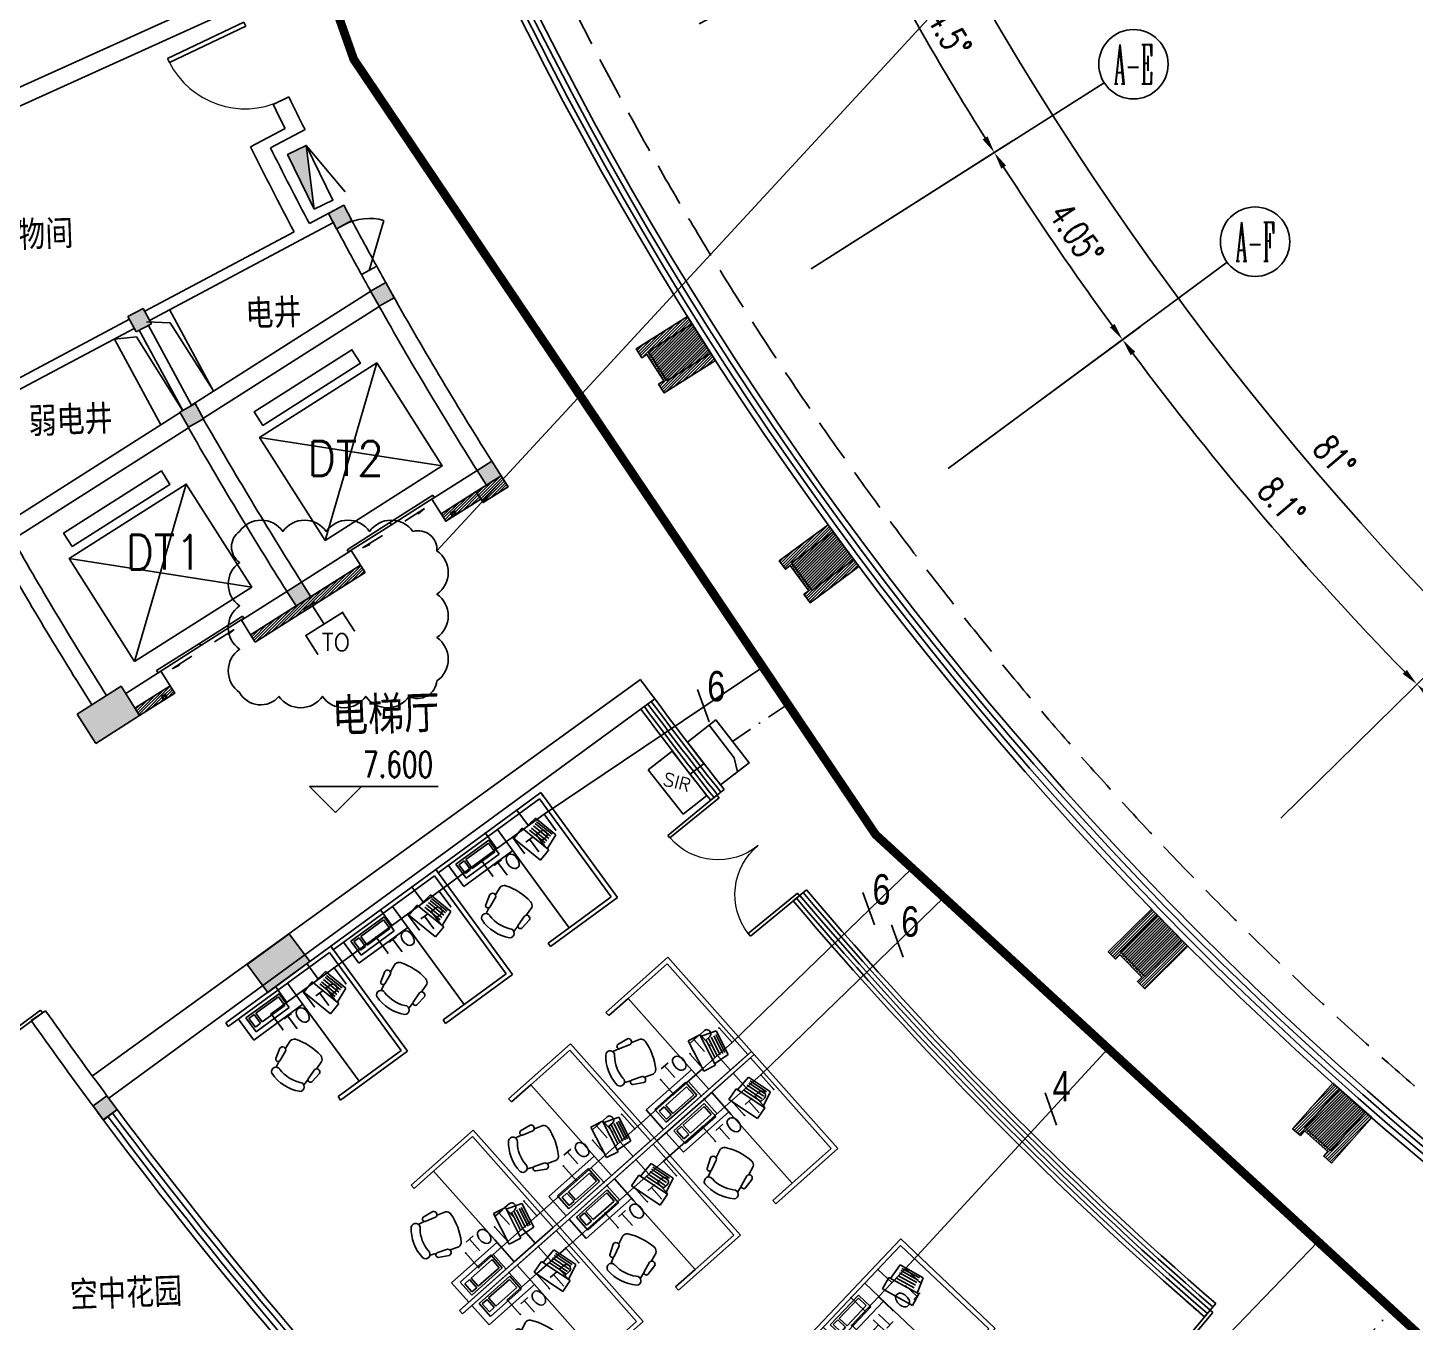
# Model space of a CAD drawing. Extents: x 13680 to 1640314, y -473492 to 65390.
# Drawn here: x 1359123 to 1375122, y -419708 to -404783 of the extents above; entities that cross this region are included whole.
import ezdxf
from ezdxf.enums import TextEntityAlignment as Align

# ---------------------------------------------------------------- set-up
doc = ezdxf.new("R2010")
doc.units = 0
doc.header["$LTSCALE"] = 1000
doc.header["$MEASUREMENT"] = 0
doc.linetypes.add('DASH', pattern=[0.35, 0.25, -0.1])
doc.linetypes.add('DASHDOT', pattern=[1, 0.5, -0.25, 0, -0.25])
for name, color, linetype in [('0-桥架', 120, 'Continuous'), ('AXIS', 1, 'Continuous'), ('AXIS_TEXT', 7, 'Continuous'), ('COLUMN', 255, 'Continuous'), ('DIM-照明', 3, 'Continuous'), ('DIM_ELEV', 3, 'Continuous'), ('EQUIP-通讯', 6, 'Continuous'), ('LINE', 123, 'Continuous'), ('PUB_HATCH', 8, 'Continuous'), ('PUB_TEXT', 7, 'Continuous'), ('S-提资20140812', 6, 'Continuous'), ('S-消防器材提资', 2, 'Continuous'), ('STAIR', 2, 'Continuous'), ('TEL_TEXT', 7, 'Continuous'), ('WALL', 255, 'Continuous'), ('WINDOW', 2, 'Continuous'), ('WIRE-照明', 120, 'Continuous'), ('装修家具', 8, 'Continuous')]:
    doc.layers.add(name, color=color, linetype=linetype)
doc.styles.add('-DXTGEDITXT', font='GEDITXT', dxfattribs={"bigfont": 'DXT'})
doc.styles.add('_HZTXT', font='txt.shx', dxfattribs={"width": 0.8, "bigfont": 'HZTXT.shx'})
doc.styles.add('_TCH_AXIS', font='COMPLEX', dxfattribs={"bigfont": 'GBCBIG'})
doc.styles.add('_TCH_DIM', font='SIMPLEX', dxfattribs={"bigfont": 'GBCBIG'})
doc.styles.add('_TCH_DIM_T3', font='SIMPLEX', dxfattribs={"width": 0.705882, "bigfont": 'GBCBIG'})
doc.styles.add('_TEL_DIM', font='SIMPLEX', dxfattribs={"width": 0.8, "height": 3.5, "bigfont": 'HZTXT'})
doc.styles.get("Standard").update_dxf_attribs({"font": 'haiwenrs.shx', "bigfont": 'hztxt.shx'})
doc.styles.add('宋体', font='', dxfattribs={"width": 0.8})
doc.styles.get('宋体').set_extended_font_data('SimSun')
doc.linetypes.add('FENCELINE1', pattern='A,0.25,-0.1,[133,ltypeshp.shx,S=0.1,R=0,X=-0.1,Y=0],-0.1,1', length=1.45)
doc.dimstyles.new('_TCH_ARROW&&100', dxfattribs={"dimtxt": 297.5, "dimasz": 200, "dimexe": 250, "dimexo": 300, "dimgap": 126.25, "dimtad": 1, "dimdec": 0, "dimzin": 0, "dimdsep": 46, "dimtxsty": '_TCH_DIM_T3', "dimcen": 0.09, "dimclrt": 7, "dimazin": 2, "dimtfac": 1, "dimtdec": 0, "dimtix": 1, "dimtmove": 2, "dimatfit": 3, "dimfxl": 1, "dimtolj": 1, "dimtzin": 0, "dimarcsym": 0})

# ---------------------------------------------------------------- blocks, each defined once
blk = doc.blocks.new('dgfsadf')
at = {"layer": 'STAIR'}
for p, q in [((792700, -191091), (795200, -193291)), ((792700, -193291), (795200, -191091))]:
    blk.add_line(p, q, dxfattribs=at)
for points in [[(792700, -191091), (795200, -191091), (795200, -193291), (792700, -193291)], [(792863, -193444), (794950, -193444), (794950, -193732), (792863, -193732)]]:
    blk.add_lwpolyline(points, close=True, dxfattribs=at)
blk = doc.blocks.new('xfx-gz')
at = {"layer": 'S-消防器材提资'}
blk.add_hatch(color=8, dxfattribs=at).paths.add_polyline_path([(0, 240), (0, 0), (700, 0)])
at = {"layer": 'S-消防器材提资', "color": 8}
for p, q in [((678, 408), (0, 240)), ((0, 240), (700, 0))]:
    blk.add_line(p, q, dxfattribs=at)
blk.add_lwpolyline([(700, 0), (700, 240), (0, 240), (0, 0)], close=True, dxfattribs=at)
blk = doc.blocks.new('$DorLib2D$00000002')
for p, q in [((-0.5, 0), (-0.5, 0.4875)), ((-0.475, 0.4875), (-0.5, 0.4875)), ((-0.475, 0), (-0.475, 0.4875)), ((0.475, 0), (0.475, 0.4875)), ((0.475, 0.4875), (0.5, 0.4875)), ((0.5, 0), (0.5, 0.4875)), ((-0.5, 0), (-0.475, 0)), ((0.5, 0), (0.475, 0))]:
    blk.add_line(p, q)
at = {"lineweight": 13}
for centre, start, end in [((-0.4875, 0), 0, 88.53072), ((0.4875, 0), 91.46928, 180)]:
    blk.add_arc(centre, 0.4875, start, end, dxfattribs=at)
blk = doc.blocks.new('$DorLib2D$00000130')
at = {"color": 0, "linetype": 'Continuous'}
for p, q in [((-0.533, 0.66), (-0.533, 0.513)), ((0, 0.66), (-0.533, 0.66)), ((0, 0.513), (0, 0.66)), ((0.533, 0.66), (0, 0.66)), ((0.533, 0.66), (0.533, 0.513)), ((0, 0.513), (-0.533, 0.513)), ((0.533, 0.513), (0, 0.513)), ((-0.385, 0.269), (-0.14, 0.269)), ((-0.385, 0.269), (-0.3, 0.214)), ((-0.3, 0.214), (-0.3, 0.269)), ((0.385, 0.269), (0.14, 0.269)), ((0.3, 0.214), (0.3, 0.269)), ((0.385, 0.269), (0.3, 0.214))]:
    blk.add_line(p, q, dxfattribs=at)
blk = doc.blocks.new('$DorLib2D$00000001')
for p, q in [((0.45, 0.975), (0.5, 0.975)), ((0.45, 0), (0.45, 0.975)), ((0.5, 0), (0.5, 0.975)), ((0.5, 0), (0.45, 0))]:
    blk.add_line(p, q)
at = {"lineweight": 13}
blk.add_arc((0.475, 0), 0.975, 91.4693, 180, dxfattribs=at)
blk = doc.blocks.new('$DorLib2D$00000114')
at = {"color": 0}
blk.add_line((0.5, 0), (-0.207, 0.707), dxfattribs=at)
blk.add_arc((0.5, 0), 1, 135, 180, dxfattribs=at)
blk = doc.blocks.new('A$C00DD16A7')
at = {"layer": 'WALL'}
h = blk.add_hatch(dxfattribs=at)
h.set_pattern_fill('ANSI31', color=8, scale=15)
h.set_pattern_definition([(45, (-30687.793, -41431.23), (-16.83798, 16.83798), [])])
h.paths.add_polyline_path([(-1654, -1393), (-1680, -1351), (-1638, -1324), (-1611, -1366), (-1527, -1313), (-1581, -1228), (-1986, -1485), (-1932, -1570)])
h.paths.add_polyline_path([(-652, -639), (-598, -723), (-28, -361), (-39, -345), (88, -264), (98, -281), (668, 81), (615, 165)])
h.paths.add_polyline_path([(1597, 670), (1681, 723), (1654, 766), (1697, 792), (1723, 750), (2002, 927), (1949, 1012), (1544, 755)])
at = {"layer": 'WALL', "color": 2}
for points in [[(1544, 755), (1949, 1012), (2002, 927), (1597, 670)], [(-598, -723), (668, 81), (615, 165), (-652, -639)], [(-1932, -1570), (-1527, -1313), (-1581, -1228), (-1986, -1485)]]:
    blk.add_lwpolyline(points, close=True, dxfattribs=at)
for points in [[(1654, 766), (1681, 723), (1723, 750), (1697, 792), (1654, 766)], [(-39, -345), (-28, -361), (98, -281), (88, -264), (-39, -345)], [(-1680, -1351), (-1654, -1393), (-1611, -1366), (-1638, -1324), (-1680, -1351)]]:
    blk.add_lwpolyline(points, dxfattribs=at)
at = {"layer": 'WALL', "color": 1}
for centre in [(1689, 758), (-1646, -1358)]:
    blk.add_circle(centre, 15, dxfattribs=at)
blk = doc.blocks.new('A$C3F8F24B0')
at = {"layer": 'WALL'}
h = blk.add_hatch(dxfattribs=at)
h.set_pattern_fill('ANSI31', color=8, scale=15)
h.set_pattern_definition([(45, (-136182.277, -35183.407), (-16.8379802, 16.8379802), [])])
h.paths.add_polyline_path([(0, 127), (80, 0), (368, 182), (287, 309)])
at = {"layer": 'WALL', "color": 2}
blk.add_lwpolyline([(0, 127), (80, 0), (368, 182), (287, 309), (0, 127)], dxfattribs=at)
blk = doc.blocks.new('*D424')
at = {"layer": 'AXIS', "color": 0, "lineweight": -2, "transparency": 16777216}
for p, q in [((1356877, -403645), (1353627, -403645)), ((1404792, -459746), (1404283, -462956))]:
    blk.add_line(p, q, dxfattribs=at)
blk.add_arc((1413677, -403645), 59800, 180.19165, 260.80826, dxfattribs=at)
at = {"layer": 'AXIS', "color": 0, "transparency": 16777216}
for points in [[(1353844, -403845), (1353911, -403845), (1353877, -403645)], [(1404130, -462645), (1404120, -462710), (1404322, -462709)]]:
    blk.add_solid(points, dxfattribs=at)
at = {"layer": 'Defpoints', "color": 0, "transparency": 16777216}
for p in [(1357177, -403645), (1413677, -403645), (1360395, -430794), (1404839, -459450)]:
    blk.add_point(p, dxfattribs=at)
at = {"layer": 'AXIS', "color": 7, "transparency": 16777216, "insert": (1368414, -442304), "char_height": 297.5, "attachment_point": 5, "rotation": 310.5, "style": '_TCH_DIM_T3'}
blk.add_mtext('\\A1;81°', dxfattribs=at)
blk = doc.blocks.new('*D428')
at = {"layer": 'AXIS', "color": 0, "lineweight": -2, "transparency": 16777216}
for p, q in [((1377950, -419777), (1380183, -418768)), ((1379034, -421988), (1381199, -420842))]:
    blk.add_line(p, q, dxfattribs=at)
blk.add_arc((1413677, -403645), 37000, 204.6097, 207.5906, dxfattribs=at)
at = {"layer": 'AXIS', "color": 0, "transparency": 16777216}
for points in [[(1380008, -419067), (1380069, -419040), (1379955, -418871)], [(1380914, -420766), (1380855, -420797), (1380978, -420959)]]:
    blk.add_solid(points, dxfattribs=at)
at = {"layer": 'Defpoints', "color": 0, "transparency": 16777216}
for p in [(1413677, -403645), (1380282, -419574), (1377677, -419900), (1378769, -422129)]:
    blk.add_point(p, dxfattribs=at)
at = {"layer": 'AXIS', "color": 7, "transparency": 16777216, "insert": (1380697, -419802), "char_height": 297.5, "attachment_point": 5, "rotation": 296.1001, "style": '_TCH_DIM_T3'}
blk.add_mtext('\\A1;3.6°', dxfattribs=at)
blk = doc.blocks.new('*D429')
at = {"layer": 'AXIS', "color": 0, "lineweight": -2, "transparency": 16777216}
for p, q in [((1379034, -421988), (1381199, -420842)), ((1380580, -424650), (1382648, -423337))]:
    blk.add_line(p, q, dxfattribs=at)
blk.add_arc((1413677, -403645), 37000, 208.21, 212.0903, dxfattribs=at)
at = {"layer": 'AXIS', "color": 0, "transparency": 16777216}
for points in [[(1381043, -421151), (1381102, -421120), (1380978, -420959)], [(1382359, -423284), (1382302, -423320), (1382437, -423471)]]:
    blk.add_solid(points, dxfattribs=at)
at = {"layer": 'Defpoints', "color": 0, "transparency": 16777216}
for p in [(1413677, -403645), (1381442, -421809), (1378769, -422129), (1380326, -424810)]:
    blk.add_point(p, dxfattribs=at)
at = {"layer": 'AXIS', "color": 7, "transparency": 16777216, "insert": (1381921, -422091), "char_height": 297.5, "attachment_point": 5, "rotation": 300.1501, "style": '_TCH_DIM_T3'}
blk.add_mtext('\\A1;4.5°', dxfattribs=at)
blk = doc.blocks.new('*D430')
at = {"layer": 'AXIS', "color": 0, "lineweight": -2, "transparency": 16777216}
for p, q in [((1380580, -424650), (1382648, -423337)), ((1382146, -426935), (1384117, -425479))]:
    blk.add_line(p, q, dxfattribs=at)
blk.add_arc((1413677, -403645), 37000, 212.7097, 216.1403, dxfattribs=at)
at = {"layer": 'AXIS', "color": 0, "transparency": 16777216}
for points in [[(1382517, -423657), (1382573, -423622), (1382437, -423471)], [(1383824, -425447), (1383770, -425486), (1383915, -425628)]]:
    blk.add_solid(points, dxfattribs=at)
at = {"layer": 'Defpoints', "color": 0, "transparency": 16777216}
for p in [(1413677, -403645), (1382913, -424201), (1380326, -424810), (1381904, -427113)]:
    blk.add_point(p, dxfattribs=at)
at = {"layer": 'AXIS', "color": 7, "transparency": 16777216, "insert": (1383384, -424407), "char_height": 297.5, "attachment_point": 5, "rotation": 304.425, "style": '_TCH_DIM_T3'}
blk.add_mtext('\\A1;4.05°', dxfattribs=at)
blk = doc.blocks.new('*D431')
at = {"layer": 'AXIS', "color": 0, "lineweight": -2, "transparency": 16777216}
for p, q in [((1382146, -426935), (1384117, -425479)), ((1385742, -431145), (1387488, -429427))]:
    blk.add_line(p, q, dxfattribs=at)
blk.add_arc((1413677, -403645), 37000, 216.7597, 224.2403, dxfattribs=at)
at = {"layer": 'AXIS', "color": 0, "transparency": 16777216}
for points in [[(1384008, -425808), (1384061, -425768), (1383915, -425628)], [(1387194, -429436), (1387146, -429482), (1387310, -429602)]]:
    blk.add_solid(points, dxfattribs=at)
at = {"layer": 'Defpoints', "color": 0, "transparency": 16777216}
for p in [(1413677, -403645), (1384984, -427005), (1381904, -427113), (1385528, -431356)]:
    blk.add_point(p, dxfattribs=at)
at = {"layer": 'AXIS', "color": 7, "transparency": 16777216, "insert": (1385751, -427496), "char_height": 297.5, "attachment_point": 5, "rotation": 310.5, "style": '_TCH_DIM_T3'}
blk.add_mtext('\\A1;8.1°', dxfattribs=at)
blk = doc.blocks.new('*D432')
at = {"layer": 'AXIS', "color": 0, "lineweight": -2, "transparency": 16777216}
for p, q in [((1385742, -431145), (1387488, -429427)), ((1387754, -433050), (1389374, -431212))]:
    blk.add_line(p, q, dxfattribs=at)
blk.add_arc((1413677, -403645), 37000, 224.8597, 228.2903, dxfattribs=at)
at = {"layer": 'AXIS', "color": 0, "transparency": 16777216}
for points in [[(1387427, -429768), (1387474, -429721), (1387310, -429602)], [(1389081, -431242), (1389037, -431292), (1389209, -431399)]]:
    blk.add_solid(points, dxfattribs=at)
at = {"layer": 'Defpoints', "color": 0, "transparency": 16777216}
for p in [(1413677, -403645), (1387929, -430216), (1385528, -431356), (1387555, -433275)]:
    blk.add_point(p, dxfattribs=at)
at = {"layer": 'AXIS', "color": 7, "transparency": 16777216, "insert": (1388432, -430318), "char_height": 297.5, "attachment_point": 5, "rotation": 316.575, "style": '_TCH_DIM_T3'}
blk.add_mtext('\\A1;4.05°', dxfattribs=at)
blk = doc.blocks.new('*D438')
at = {"layer": 'AXIS', "color": 0, "lineweight": -2, "transparency": 16777216}
for p, q in [((1374477, -403645), (1377727, -403645)), ((1407545, -442363), (1408053, -439153))]:
    blk.add_line(p, q, dxfattribs=at)
blk.add_arc((1413677, -403645), 36200, 180.3166, 260.6833, dxfattribs=at)
at = {"layer": 'AXIS', "color": 0, "transparency": 16777216}
for points in [[(1377445, -403845), (1377511, -403845), (1377477, -403645)], [(1407822, -439335), (1407812, -439401), (1408014, -439400)]]:
    blk.add_solid(points, dxfattribs=at)
at = {"layer": 'Defpoints', "color": 0, "transparency": 16777216}
for p in [(1374177, -403645), (1413677, -403645), (1381423, -420080), (1407498, -442659)]:
    blk.add_point(p, dxfattribs=at)
at = {"layer": 'AXIS', "color": 7, "transparency": 16777216, "insert": (1386360, -426977), "char_height": 297.5, "attachment_point": 5, "rotation": 310.5, "style": '_TCH_DIM_T3'}
blk.add_mtext('\\A1;81°', dxfattribs=at)
blk = doc.blocks.new('A$C58E3357E')
at = {"layer": 'WALL'}
h = blk.add_hatch(dxfattribs=at)
h.set_pattern_fill('ANSI31', color=8, scale=15)
h.set_pattern_definition([(45, (0, 0), (-16.83798, 16.83798), [])])
h.paths.add_polyline_path([(-33851, 35032), (-33935, 35626), (-34628, 35527), (-34611, 35409), (-34542, 35419), (-34491, 35062), (-34560, 35052), (-34544, 34933)])
h.paths.add_polyline_path([(-22302, 12080), (-22723, 12508), (-23222, 12016), (-23138, 11931), (-23088, 11980), (-22836, 11724), (-22886, 11674), (-22801, 11589)])
h.paths.add_polyline_path([(-26096, 16456), (-26452, 16939), (-27015, 16523), (-26944, 16426), (-26888, 16468), (-26674, 16179), (-26730, 16137), (-26659, 16040)])
h.paths.add_polyline_path([(-16012, 6927), (-15511, 6598), (-15895, 6013), (-15995, 6079), (-15957, 6137), (-16258, 6335), (-16296, 6276), (-16396, 6342)])
h.paths.add_polyline_path([(-5588, 1946), (-5014, 1770), (-5220, 1101), (-5335, 1136), (-5314, 1203), (-5658, 1309), (-5679, 1242), (-5793, 1277)])
h.paths.add_polyline_path([(-20633, 10502), (-20183, 10105), (-20646, 9580), (-20736, 9659), (-20690, 9712), (-20960, 9950), (-21006, 9897), (-21096, 9976)])
h.paths.add_polyline_path([(-11022, 4089), (-10479, 3834), (-10777, 3200), (-10885, 3252), (-10856, 3315), (-11181, 3468), (-11211, 3405), (-11320, 3456)])
h.paths.add_polyline_path([(-30560, 23957), (-30807, 24504), (-31445, 24216), (-31395, 24107), (-31331, 24136), (-31183, 23807), (-31247, 23779), (-31198, 23669)])
h.paths.add_polyline_path([(-27751, 18834), (-28073, 19341), (-28664, 18966), (-28600, 18865), (-28541, 18902), (-28348, 18598), (-28407, 18561), (-28342, 18459)])
h.paths.add_polyline_path([(-32583, 29330), (-32751, 29906), (-33423, 29711), (-33389, 29595), (-33322, 29615), (-33222, 29269), (-33289, 29250), (-33255, 29135)])
at = {"layer": 'WALL', "color": 2}
for points in [[(-27751, 18834), (-28073, 19341), (-28664, 18966), (-28600, 18865), (-28541, 18902), (-28348, 18598), (-28407, 18561), (-28342, 18459), (-27751, 18834)], [(-26096, 16456), (-26452, 16939), (-27015, 16523), (-26944, 16426), (-26888, 16468), (-26674, 16179), (-26730, 16137), (-26659, 16040), (-26096, 16456)], [(-22302, 12080), (-22723, 12508), (-23222, 12016), (-23138, 11931), (-23088, 11980), (-22836, 11724), (-22886, 11674), (-22801, 11589), (-22302, 12080)], [(-20633, 10502), (-20183, 10105), (-20646, 9580), (-20736, 9659), (-20690, 9712), (-20960, 9950), (-21006, 9897), (-21096, 9976), (-20633, 10502)]]:
    blk.add_lwpolyline(points, dxfattribs=at)
blk = doc.blocks.new('A$C3ECB1412')
at = {"layer": '装修家具', "color": 8}
for p, q in [((0, 1500), (0, 0)), ((0, 1500), (0, 0)), ((1500, 1500), (0, 1500)), ((0, 1500), (50, 1500)), ((50, 1444), (50, 844)), ((50, 1444), (1450, 1444)), ((1450, 1444), (1450, 844)), ((1500, 1500), (1500, 544)), ((201, 1278), (496, 1355)), ((244, 1263), (466, 1322)), ((250, 1237), (473, 1295)), ((496, 1355), (567, 1176)), ((201, 1278), (227, 1087)), ((205, 1083), (588, 1184)), ((259, 1205), (482, 1263)), ((268, 1171), (491, 1229)), ((276, 1140), (499, 1199)), ((588, 1184), (626, 1037)), ((243, 937), (205, 1083)), ((626, 1037), (243, 937)), ((50, 844), (50, 0)), ((50, 844), (50, 0)), ((390, 844), (50, 844)), ((350, 144), (350, 844)), ((390, 844), (1450, 844)), ((1450, 844), (1450, 544)), ((90, 695), (90, 223)), ((289, 695), (90, 695)), ((115, 670), (115, 347)), ((239, 670), (115, 670)), ((239, 347), (239, 670)), ((289, 223), (289, 695)), ((605, 480), (646, 383)), ((1008, 635), (1043, 536)), ((1081, 386), (1038, 507)), ((1132, 400), (1108, 527)), ((1450, 544), (1500, 544)), ((115, 347), (239, 347)), ((239, 323), (115, 323)), ((115, 323), (115, 248)), ((239, 248), (239, 323)), ((671, 223), (604, 333)), ((719, 246), (669, 365)), ((1088, 377), (1108, 304)), ((90, 223), (289, 223)), ((115, 248), (239, 248)), ((719, 236), (753, 168)), ((0, 0), (50, 0)), ((50, 144), (350, 144))]:
    blk.add_line(p, q, dxfattribs=at)
for centre, radius, start, end in [((1036, -39), 708, 96.8246, 125.3087), ((950, 594), 70.3, 35.575, 88.634), ((675, 488), 70.3, 133.4994, 186.5584), ((1074, 512), 36.8, 24.5799, 187.0599), ((639, 344), 36.8, 35.0735, 197.5535), ((1104, 401), 27.9, 213.3494, 358.8432), ((691, 242), 27.9, 223.2902, 8.784), ((795, 137), 51.9, 81.3842, 259.8017), ((800, 575), 489, 268.3277, 313.8056), ((797, 582), 394, 270.7801, 311.3533), ((1098, 254), 51.9, 322.3317, 140.7492)]:
    blk.add_arc(centre, radius, start, end, dxfattribs=at)
blk = doc.blocks.new('$equip$00001847')
for p, q in [((-0.5, 0.499), (-0.5, 0.999)), ((0.5, 0.999), (0.5, 0.499)), ((0.5, 0.499), (-0.5, 0.499)), ((0, 0.5), (0, 0))]:
    blk.add_line(p, q)
for p in [(-0.5, 0.999), (0.5, 0.999), (-0.5, 0.499), (0.5, 0.499), (0, 0)]:
    blk.add_point(p)
at = {"color": 7, "style": '_TEL_DIM'}
blk.add_attdef('$TEXT$', text='', height=0.4, dxfattribs=at).set_placement((0, 0.999), align=Align.MIDDLE_CENTER)
at = {"color": 7, "style": '_TEL_DIM', "flags": 1}
blk.add_attdef('A', text='', height=0.00002, dxfattribs=at).set_placement((0, 0), align=Align.MIDDLE_CENTER)
blk = doc.blocks.new('$equip$00001867')
for p, q in [((-0.5, 0.499), (-0.5, 0.999)), ((0.5, 0.999), (0.5, 0.499)), ((0.5, 0.499), (-0.5, 0.499)), ((0, 0.5), (0, 0))]:
    blk.add_line(p, q)
for p in [(-0.5, 0.999), (0.5, 0.999), (-0.5, 0.499), (0.5, 0.499), (0, 0)]:
    blk.add_point(p)
at = {"color": 7, "style": '_TEL_DIM'}
blk.add_attdef('$TEXT$', text='', height=0.4, dxfattribs=at).set_placement((0, 0.999), align=Align.MIDDLE_CENTER)
at = {"color": 7, "style": '_TEL_DIM', "flags": 1}
blk.add_attdef('A', text='', height=0.00002, dxfattribs=at).set_placement((0, 0), align=Align.MIDDLE_CENTER)
blk = doc.blocks.new('$equip$00001876')
at = {"color": 0, "linetype": 'Continuous'}
blk.add_lwpolyline([(-0.625, 0.415), (0.625, 0.415), (0.625, -0.415), (-0.625, -0.415)], close=True, dxfattribs=at)
blk.add_lwpolyline([(0.625, 0.075), (0.325, 0.215), (-0.625, 0.215)], dxfattribs=at)
for p in [(0, 0.415), (-0.625, 0), (0.625, 0), (0, -0.415)]:
    blk.add_point(p)
at = {"layer": 'TEL_TEXT', "style": '_TEL_DIM', "flags": 1}
blk.add_attdef('A', text='', height=0.00002, dxfattribs=at).set_placement((0, 0), align=Align.MIDDLE_CENTER)
blk = doc.blocks.new('$equip$00001889')
for p, q in [((-0.65, 0.35), (-0.65, -0.35)), ((0.65, 0.35), (-0.65, 0.35)), ((0.65, 0.35), (0.65, -0.35)), ((-0.65, -0.35), (0.65, -0.35))]:
    blk.add_line(p, q)
for p in [(0, 0.35), (-0.65, 0), (0.65, 0), (0, -0.35)]:
    blk.add_point(p)
at = {"color": 7, "style": '_TEL_DIM'}
blk.add_attdef('$TEXT$', text='', height=0.3, dxfattribs=at).set_placement((-0.02, -0.003), align=Align.MIDDLE_CENTER)
at = {"color": 7, "style": '_TEL_DIM', "flags": 1}
blk.add_attdef('A', text='', height=0.00002, dxfattribs=at).set_placement((0, 0), align=Align.MIDDLE_CENTER)
blk = doc.blocks.new('$TelecSys$00000095')
blk.add_line((0.4, 0.4), (-0.4, -0.4))
at = {"width": 0.8}
blk.add_attdef('N', text='', height=1, dxfattribs=at).set_placement((-0.017, 1.056), align=Align.MIDDLE)
blk = doc.blocks.new('3FX')
at = {"layer": 'PUB_HATCH', "linetype": 'ByBlock'}
for points in [[(1374759.3, -424173), (1374852.9, -424349.8), (1375029.7, -424256.2), (1374936.1, -424079.4)], [(1375244.7, -425068.2), (1375342.5, -425242.7), (1375516.9, -425144.9), (1375419.2, -424970.4)], [(1372447, -425362.7), (1372540.6, -425539.5), (1372717.3, -425445.9), (1372623.7, -425269.1)], [(1373046.1, -426463.8), (1373144.4, -426638), (1373318.5, -426539.7), (1373220.2, -426365.5)], [(1376473.3, -427137.3), (1376580.5, -427306.1), (1376749.4, -427199), (1376642.2, -427030.1)], [(1374277.9, -428530.5), (1374385.1, -428699.4), (1374554, -428592.2), (1374446.8, -428423.4)], [(1372043.7, -434464.2), (1372162.5, -434625.1), (1372323.4, -434506.2), (1372204.5, -434345.4)]]:
    blk.add_hatch(color=256, dxfattribs=at).paths.add_polyline_path(points)
at = {"layer": 'PUB_HATCH'}
for points in [[(1378446.1, -425766.8), (1378660.4, -426104.6), (1379167, -425783.1), (1378952.7, -425445.3)], [(1380096.5, -428199.9), (1380334.1, -428521.6), (1380816.7, -428165.1), (1380579.1, -427843.4)], [(1371860.4, -429946.3), (1372074.7, -430284), (1372581.3, -429962.5), (1372366.9, -429624.8)], [(1383891.3, -432686.5), (1384171.9, -432971.6), (1384599.4, -432550.6), (1384318.8, -432265.6)], [(1373822.3, -432834), (1374060, -433155.8), (1374542.6, -432799.3), (1374304.9, -432477.5)], [(1386016.7, -434717.7), (1386316.8, -434982.2), (1386713.6, -434532.1), (1386413.5, -434267.6)]]:
    blk.add_hatch(color=256, dxfattribs=at).paths.add_polyline_path(points)
at = {"layer": 'AXIS'}
for p, q in [((1380326.4, -424810.5), (1383703.7, -422667.2)), ((1381904.5, -427113.1), (1385122, -424736.6))]:
    blk.add_line(p, q, dxfattribs=at)
for centre in [(1384041.4, -422452.8), (1385443.7, -424499)]:
    blk.add_circle(centre, 400, dxfattribs=at)
at = {"layer": 'COLUMN', "linetype": 'ByBlock'}
for p, q in [((1374936.1, -424079.4), (1374759.3, -424173)), ((1375029.7, -424256.2), (1374936.1, -424079.4)), ((1374759.3, -424173), (1374852.9, -424349.8)), ((1374852.9, -424349.8), (1375029.7, -424256.2)), ((1375419.2, -424970.4), (1375244.7, -425068.2)), ((1375244.7, -425068.2), (1375342.5, -425242.7)), ((1375516.9, -425144.9), (1375419.2, -424970.4)), ((1375342.5, -425242.7), (1375516.9, -425144.9)), ((1372623.7, -425269.1), (1372447, -425362.7)), ((1372447, -425362.7), (1372540.6, -425539.5)), ((1372717.3, -425445.9), (1372623.7, -425269.1)), ((1372540.6, -425539.5), (1372717.3, -425445.9)), ((1373220.2, -426365.5), (1373046.1, -426463.8)), ((1373318.5, -426539.7), (1373220.2, -426365.5)), ((1373046.1, -426463.8), (1373144.4, -426638)), ((1373144.4, -426638), (1373318.5, -426539.7)), ((1376642.2, -427030.1), (1376473.3, -427137.3)), ((1376473.3, -427137.3), (1376580.5, -427306.1)), ((1376749.4, -427199), (1376642.2, -427030.1)), ((1376580.5, -427306.1), (1376749.4, -427199)), ((1374446.8, -428423.4), (1374277.9, -428530.5)), ((1374554, -428592.2), (1374446.8, -428423.4)), ((1374277.9, -428530.5), (1374385.1, -428699.4)), ((1374385.1, -428699.4), (1374554, -428592.2)), ((1372204.5, -434345.4), (1372043.7, -434464.2)), ((1372323.4, -434506.2), (1372204.5, -434345.4)), ((1372043.7, -434464.2), (1372162.5, -434625.1)), ((1372162.5, -434625.1), (1372323.4, -434506.2))]:
    blk.add_line(p, q, dxfattribs=at)
at = {"layer": 'COLUMN'}
for p, q in [((1378952.7, -425445.3), (1378446.1, -425766.8)), ((1379167, -425783.1), (1378952.7, -425445.3)), ((1378446.1, -425766.8), (1378660.4, -426104.6)), ((1378660.4, -426104.6), (1379167, -425783.1)), ((1380579.1, -427843.4), (1380096.5, -428199.9)), ((1380816.7, -428165.1), (1380579.1, -427843.4)), ((1380096.5, -428199.9), (1380334.1, -428521.6)), ((1380334.1, -428521.6), (1380816.7, -428165.1)), ((1372366.9, -429624.8), (1371860.4, -429946.3)), ((1372581.3, -429962.5), (1372366.9, -429624.8)), ((1371860.4, -429946.3), (1372074.7, -430284)), ((1372074.7, -430284), (1372581.3, -429962.5)), ((1384318.8, -432265.6), (1383891.3, -432686.5)), ((1384599.4, -432550.6), (1384318.8, -432265.6)), ((1374304.9, -432477.5), (1373822.3, -432834)), ((1374542.6, -432799.3), (1374304.9, -432477.5)), ((1384171.9, -432971.6), (1384599.4, -432550.6)), ((1383891.3, -432686.5), (1384171.9, -432971.6)), ((1373822.3, -432834), (1374060, -433155.8)), ((1374060, -433155.8), (1374542.6, -432799.3)), ((1386413.5, -434267.6), (1386016.7, -434717.7)), ((1386713.6, -434532.1), (1386413.5, -434267.6)), ((1386316.8, -434982.2), (1386713.6, -434532.1)), ((1386016.7, -434717.7), (1386316.8, -434982.2))]:
    blk.add_line(p, q, dxfattribs=at)
at = {"layer": 'DIM_ELEV'}
for p, q in [((1374838.3, -431080.4), (1374538.3, -430780.4)), ((1374538.3, -430780.4), (1376025.4, -430780.4)), ((1374838.3, -431080.4), (1375138.3, -430780.4))]:
    blk.add_line(p, q, dxfattribs=at)
at = {"layer": 'LINE', "linetype": 'DASH', "ltscale": 2}
for radius, start, end in [(55400, 179.17262, 261.82632), (40400, 178.86539, 262.13356)]:
    blk.add_arc((1413677.3, -403645.3), radius, start, end, dxfattribs=at)
at = {"layer": 'PUB_TEXT', "linetype": 'Continuous', "ltscale": 1.1}
for p, q in [((1372661.3, -425424.4), (1372931.6, -425432.9)), ((1373435, -426222.8), (1372925.1, -425281.6)), ((1372931.6, -425432.9), (1373426.7, -426207.6)), ((1372291.6, -425623.7), (1372545.9, -425597.2)), ((1372826, -426610.2), (1372291.6, -425623.7)), ((1372545.9, -425597.2), (1373079.7, -426448.8))]:
    blk.add_line(p, q, dxfattribs=at)
at = {"layer": 'WALL'}
for p, q in [((1369159.7, -423636.1), (1373534.4, -421660.9)), ((1369242, -423818.4), (1373616.8, -421843.1)), ((1374302.5, -422830.4), (1374121.7, -422915.9)), ((1373860.7, -423405), (1374258.2, -423193.6)), ((1374090.9, -423418.5), (1374488.4, -423207.2)), ((1374538.5, -424290.4), (1374935.9, -424079.1)), ((1374506.4, -424443.4), (1374815.4, -424279.1)), ((1374853.5, -424350.6), (1374941.5, -424302.9)), ((1375029.2, -424255.3), (1375029.3, -424255.3)), ((1372640, -425299.9), (1374362, -424384.3)), ((1372696.1, -425405.9), (1374506.4, -424443.4)), ((1375315.2, -424782.8), (1375139.4, -424878.1)), ((1373181.2, -426384.2), (1375246.2, -425070.9)), ((1373316.1, -426535.5), (1375344.2, -425245.6)), ((1370344.5, -426520.4), (1372463.4, -425393.8)), ((1370400.7, -426626.4), (1372519.6, -425499.8)), ((1372576.8, -425520.3), (1373078.1, -426445.8)), ((1372682.8, -425464.2), (1373181.2, -426384.2)), ((1371020.9, -427758.2), (1373048.7, -426468.5)), ((1371119.8, -427932.3), (1373143.6, -426645.2)), ((1376473.4, -427137.2), (1375949.7, -427469.5)), ((1376056.9, -427638.4), (1376580.5, -427306.1)), ((1376749.4, -427198.9), (1376749.4, -427198.9)), ((1375949.7, -427469.5), (1376056.9, -427638.4)), ((1375021, -428058.9), (1374447, -428423.2)), ((1375128.1, -428227.8), (1375021, -428058.9)), ((1374553.9, -428592.2), (1375128.1, -428227.8)), ((1374278.1, -428530.4), (1373754.3, -428862.8)), ((1373861.5, -429031.7), (1374385.1, -428699.4)), ((1373754.3, -428862.8), (1373861.5, -429031.7)), ((1378357.5, -429548), (1372036, -434117.6)), ((1372825.6, -429452.2), (1372420.5, -429709.2)), ((1372932.7, -429621.1), (1372825.6, -429452.2)), ((1372527.7, -429878.1), (1372932.7, -429621.1)), ((1378521.9, -429770.7), (1372226.6, -434375.2)), ((1371496.3, -433366.1), (1371331.2, -433478.9)), ((1372163, -434625.9), (1372323.2, -434506.3)), ((1384861.7, -436896.8), (1384990.1, -436743.4))]:
    blk.add_line(p, q, dxfattribs=at)
at = {"layer": 'WALL', "linetype": 'ByBlock'}
for p, q in [((1379166.5, -430940), (1379323.3, -430816)), ((1380116.9, -432100.5), (1380269.4, -431971.2))]:
    blk.add_line(p, q, dxfattribs=at)
at = {"layer": 'WALL'}
for centre, radius, start, end in [((1413677.3, -403645.3), 43800, 205.97733, 206.52686), ((1413677.3, -403645.3), 44000, 205.97436, 206.37724), ((1413677.3, -403645.3), 44450, 206.39368, 207.81178), ((1413677.3, -403645.3), 44250, 206.54185, 207.81093), ((1413677.4, -403645.3), 43800.1, 207.80899, 207.80947), ((1413677.4, -403645.3), 44000.1, 207.96612, 208.01822), ((1413677.4, -403645.3), 43800.1, 208.01849, 208.06982), ((1413677.4, -403645.3), 44000.1, 208.07032, 208.0716), ((1413677.4, -403645.3), 43800.1, 208.8547, 209.18922), ((1413677.4, -403645.3), 44000.1, 208.85291, 209.13591), ((1413677.4, -403645.3), 44000.1, 209.40074, 212.26978), ((1413677.4, -403645.3), 43800.1, 209.34297, 212.32438), ((1420271.9, -399566.4), 54153.8, 209.87608, 212.19942), ((1420271.9, -399566.4), 54353.8, 209.88067, 212.20016), ((1413677.4, -403645.3), 43800.1, 212.47562, 212.53081), ((1413677.3, -403645.3), 49000, 209.71285, 212.16614), ((1413677.3, -403645.3), 49200, 209.71476, 212.16709), ((1413677.3, -403645.3), 43800, 216.25539, 216.61743), ((1413677.3, -403645.3), 51600, 215.16857, 216.44998), ((1413677.3, -403645.3), 51800, 215.16536, 216.44998), ((1413677.3, -403645.3), 51600, 216.44998, 216.51053), ((1413677.3, -403645.3), 51800, 216.44998, 216.62124), ((1413677.3, -403645.3), 51800, 216.62124, 216.73261), ((1413677.3, -403645.3), 43800, 228.6, 229.08341), ((1413677.3, -403645.3), 44000, 228.73907, 229.08787)]:
    blk.add_arc(centre, radius, start, end, dxfattribs=at)
at = {"layer": 'WINDOW'}
for centre, radius, start, end in [((1413677.3, -403645.3), 40867, 179.53315, 261.46579), ((1413677.3, -403645.3), 40800, 179.43829, 261.56064), ((1413677.3, -403645.3), 41000, 179.72053, 261.27841), ((1413677.3, -403645.3), 40933, 179.62629, 261.37265), ((1413677.4, -403645.3), 43800.1, 208.06982, 208.8547), ((1413677.4, -403645.3), 44000.1, 208.0716, 208.85291), ((1413677.3, -403645.3), 44000, 216.61546, 218.34055), ((1413677.3, -403645.3), 43950, 216.61743, 218.34055), ((1413677.3, -403645.3), 43900, 216.61743, 218.34055), ((1413677.3, -403645.3), 43850, 216.61743, 218.34055), ((1413677.3, -403645.3), 43800, 216.61743, 218.34055), ((1413677.3, -403645.3), 43800, 220.29391, 229.08341), ((1413677.3, -403645.3), 44000, 220.29391, 229.08787), ((1413677.3, -403645.3), 43950, 220.29391, 229.08676), ((1413677.3, -403645.3), 43900, 220.29391, 229.08565), ((1413677.3, -403645.3), 43850, 220.29391, 229.08453), ((1413655.8, -403663.7), 54971.6, 212.50006, 228.49994), ((1413677.3, -403645.3), 54800, 212.60911, 224.3409), ((1413677.3, -403645.3), 51600, 216.73261, 224.26861), ((1413677.3, -403645.3), 51800, 216.73261, 224.26861), ((1413677.3, -403645.3), 51733.3, 216.73261, 224.26861), ((1413677.3, -403645.3), 51666.7, 216.73261, 224.26861)]:
    blk.add_arc(centre, radius, start, end, dxfattribs=at)
at = {"layer": 'WINDOW', "linetype": 'FENCELINE1', "ltscale": 0.5}
blk.add_arc((1413655.8, -403663.7), 54871.6, 212.50006, 228.49994, dxfattribs=at)
at = {"extrusion": (0, 0, -1), "xscale": 0.6399999999163527, "yscale": 0.6399999999163527, "zscale": -0.6400000000000005, "rotation": 147.5429523542457}
for p in [(-1012273.5, -803404), (-1010077, -804801.1)]:
    blk.add_blockref('dgfsadf', p, dxfattribs=at)
at = {"layer": 'S-提资20140812', "rotation": 296.0078593497424}
blk.add_blockref('xfx-gz', (1374287.7, -423494.9), dxfattribs=at)
at = {"layer": 'WALL', "rotation": 359.9933286961394}
blk.add_blockref('A$C3F8F24B0', (1376462.2, -427507.8), dxfattribs=at)
at = {"layer": 'WALL'}
blk.add_blockref('A$C00DD16A7', (1374513.3, -428392.9), dxfattribs=at)
at = {"layer": 'WINDOW', "linetype": 'ByBlock'}
blk.add_blockref('A$C58E3357E', (1406972.1, -444701.9), dxfattribs=at)
at = {"layer": 'WINDOW'}
for name, p, xscale, yscale, zscale, rotation in [('$DorLib2D$00000001', (1373998.3, -422421.2), -1000.000000000051, -1000.000000000051, -1000.000000000051, 295.3232566040226), ('$DorLib2D$00000114', (1375084.4, -424566.7), 599.9999999999832, 599.9999999999832, 599.9999999999832, 298.462257081767), ('$DorLib2D$00000130', (1375538.9, -427848.7), 1100.00000000002, 200, 1100.00000000002, 32.39999994227255), ('$DorLib2D$00000130', (1373343.5, -429241.9), 1100.00000000002, 200, 1100.00000000002, 32.39999994227255), ('$DorLib2D$00000002', (1379714.1, -431461), 1500.000000000043, -1500, -1500, 309.3172302598949), ('$DorLib2D$00000002', (1371014.1, -432786.6), 1500, -1500, 1500, 306.5263602062718), ('$DorLib2D$00000002', (1385501, -437301.5), -1499.999999999946, -1499.999999999946, -1499.999999999946, 320.0645547880623)]:
    blk.add_blockref(name, p, dxfattribs=dict(at, xscale=xscale, yscale=yscale, zscale=zscale, rotation=rotation))
at = {"layer": '装修家具', "color": 8}
for p, rotation in [((1375995.8, -431736.2), 306.183069595393), ((1374785.1, -432621.8), 306.183069595393), ((1373574.4, -433507.3), 306.183069595393), ((1378513.5, -434830.4), 311.5987438628376), ((1377391.8, -435826.2), 311.5987438628376), ((1376270.1, -436822.1), 311.5987438628376), ((1380326.3, -437086.4), 316.5501464043275)]:
    blk.add_blockref('A$C3ECB1412', p, dxfattribs=dict(at, rotation=rotation))
at = {"layer": '装修家具', "color": 8, "xscale": -1, "rotation": 311.5987438628471}
for p in [(1378546.7, -434867.8), (1377425, -435863.6), (1376303.3, -436859.5)]:
    blk.add_blockref('A$C3ECB1412', p, dxfattribs=at)
at = {"layer": 'AXIS_TEXT', "style": '_TCH_AXIS', "width": 0.333333}
for s, p, p2 in [('A-E', (1383815.1, -422679.1), (1384267.7, -422679.1)), ('A-F', (1385217.4, -424725.2), (1385670, -424725.2))]:
    blk.add_text(s, height=452.55, dxfattribs=at).set_placement(p, p2, align=Align.FIT)
at = {"layer": 'PUB_TEXT', "linetype": 'ByBlock', "style": '宋体', "width": 0.8}
for s, height, p in [('储物间', 296.2, (1370853, -424576.4)), ('电井', 296.2, (1373806.4, -425474.1)), ('弱电井', 296.2, (1371306.5, -426713.5)), ('电梯厅', 379.75, (1374807, -430154.3)), ('空中花园', 296.2, (1371784, -436786.5))]:
    blk.add_text(s, height=height, rotation=2.1906, dxfattribs=at).set_placement(p)
at = {"layer": 'PUB_TEXT', "linetype": 'Continuous', "ltscale": 1.1, "style": '-DXTGEDITXT', "width": 0.9}
for s, p in [('DT2', (1374518.7, -427197.5)), ('DT1', (1372422, -428279.1))]:
    blk.add_text(s, height=400, rotation=360, dxfattribs=at).set_placement(p)
at = {"layer": 'PUB_TEXT', "style": '_TCH_DIM', "width": 0.705882}
blk.add_text('7.600', height=297.5, rotation=360, dxfattribs=at).set_placement((1375155.4, -430675.4))
at = {"layer": 'WALL', "color": 2, "style": '_HZTXT', "width": 0.8, "flags": 8}
blk.add_attdef('北', text='', height=500, rotation=8, dxfattribs=at).set_placement((1355810.2, -399276.5), align=Align.MIDDLE)
at = {"layer": 'AXIS'}
for base, p1, p2, picture, middle in [((1360395.1, -430793.9), (1357177.3, -403645.3), (1404838.7, -459449.7), '*D424', (1368414.1, -442303.7)), ((1381422.9, -420079.8), (1374177.3, -403645.3), (1407498.1, -442659), '*D438', (1386359.7, -426976.7)), ((1380281.7, -419574.3), (1377676.9, -419900.1), (1378768.7, -422128.7), '*D428', (1380697.3, -419802.2)), ((1381442.5, -421808.9), (1378768.7, -422128.7), (1380326.4, -424810.5), '*D429', (1381920.8, -422091.1)), ((1382912.9, -424201.4), (1380326.4, -424810.5), (1381904.5, -427113.1), '*D430', (1383384.1, -424406.9)), ((1384984, -427005.4), (1381904.5, -427113.1), (1385528.1, -431355.8), '*D431', (1385751.4, -427496.3)), ((1387928.5, -430216), (1385528.1, -431355.8), (1387555.5, -433274.7), '*D432', (1388432.4, -430317.8))]:
    dim = blk.add_angular_dim_3p(base=base, center=(1413677.3, -403645.3), p1=p1, p2=p2, dimstyle='_TCH_ARROW&&100', dxfattribs=at)
    dim.commit()
    dim.dimension.update_dxf_attribs({"geometry": picture, "text_midpoint": middle})

msp = doc.modelspace()

# ---------------------------------------------------------------- linework, layer by layer
at = {"layer": '0-桥架', "color": 120, "const_width": 100}
msp.add_lwpolyline([(1358746.931, -391060.12), (1360459.941, -398289.137), (1362881.428, -405145.902), (1368898.893, -414085.178), (1375165.781, -419849.106), (1381367.228, -424064.373), (1389639.047, -427485.607)], dxfattribs=at)
at = {"layer": 'WIRE-照明'}
for p, q in [((1363840.959, -410814.48), (1390016.454, -382457.261)), ((1365077.39, -413850.824), (1367598.671, -412153.627)), ((1366920.978, -413265.533), (1366761.795, -413388.565)), ((1364350.969, -414382.155), (1363866.688, -414736.375)), ((1367243.913, -416482.797), (1369321.193, -414473.585)), ((1367575.271, -416856.031), (1369686.549, -414809.619)), ((1363140.267, -415267.706), (1362655.986, -415621.926)), ((1369244.11, -419089.607), (1371579.392, -416550.549)), ((1366122.194, -417478.662), (1366570.881, -417080.316)), ((1366453.552, -417851.896), (1366902.239, -417453.55)), ((1364994.461, -418479.866), (1365449.162, -418076.181)), ((1365780.52, -418449.415), (1365325.819, -418853.099)), ((1366951.17, -426085.613), (1374000.991, -418777.798))]:
    msp.add_line(p, q, dxfattribs=at)
at = {"layer": 'WIRE-照明', "linetype": 'DASHDOT', "ltscale": 0.5}
for p, q in [((1367249.167, -413011.532), (1367887.102, -412582.107)), ((1370765.88, -424013.984), (1374857.382, -419565.458))]:
    msp.add_line(p, q, dxfattribs=at)
at = {"layer": 'WIRE-照明'}
msp.add_lwpolyline([(1361564.798, -410590.64, -0.52056705), (1362064.798, -410590.64, -0.52056705), (1362564.798, -410590.64, -0.52056705), (1363064.798, -410590.64, -0.52056705), (1363564.798, -410590.64, -0.52056705), (1363840.959, -410814.48, -0.52056705), (1363840.959, -411314.48, -0.52056705), (1363840.959, -411814.48, -0.52056705), (1363840.959, -412314.48, -0.52056705), (1363519.664, -412493.185, -0.52056705), (1363019.664, -412493.185, -0.52056705), (1362519.664, -412493.185, -0.52056705), (1362019.664, -412493.185, -0.52056705), (1361564.798, -412448.05, -0.52056705), (1361564.798, -411948.05, -0.52056705), (1361564.798, -411448.05, -0.52056705), (1361564.798, -410948.05, -0.52056705)], format="xyb", close=True, dxfattribs=at)

# ---------------------------------------------------------------- block references
msp.add_blockref('3FX', (-12168.458, 17249.31))
at = {"layer": 'DIM-照明'}
ref = msp.add_blockref('$TelecSys$00000095', (1366913.376, -412598.139), dxfattribs=dict(at, xscale=350, yscale=350, zscale=350, rotation=64.6178086271589))
ref.add_attrib('N', '6', dxfattribs={"layer": '0', "color": 7, "height": 350, "width": 0.8}).set_placement((1367062.003, -412374.19), align=Align.MIDDLE)
ref = msp.add_blockref('$TelecSys$00000095', (1368819.073, -414941.038), dxfattribs=dict(at, xscale=350, yscale=350, zscale=350, rotation=64.6178086271589))
ref.add_attrib('N', '6', dxfattribs={"layer": '0', "color": 7, "height": 350, "width": 0.8}).set_placement((1368967.701, -414717.089), align=Align.MIDDLE)
ref = msp.add_blockref('$TelecSys$00000095', (1369149.931, -415311.528), dxfattribs=dict(at, xscale=350, yscale=350, zscale=350, rotation=64.6178086271589))
ref.add_attrib('N', '6', dxfattribs={"layer": '0', "color": 7, "height": 350, "width": 0.8}).set_placement((1369298.558, -415087.579), align=Align.MIDDLE)
ref = msp.add_blockref('$TelecSys$00000095', (1370920.578, -417248.058), dxfattribs=dict(at, xscale=350, yscale=350, zscale=350, rotation=64.6178086271589))
ref.add_attrib('N', '4', dxfattribs={"layer": '0', "color": 7, "height": 350, "width": 0.8}).set_placement((1371043.44, -416987.211), align=Align.MIDDLE)
at = {"layer": 'EQUIP-通讯'}
ref = msp.add_blockref('$equip$00001847', (1362407.967, -411447.133), dxfattribs=dict(at, xscale=500, yscale=500, zscale=500, rotation=212.4570476425558))
ref.add_attrib('$TEXT$', 'TO', dxfattribs={"layer": '0', "color": 7, "height": 200, "style": '_TEL_DIM'}).set_placement((1362676.033, -411868.608), align=Align.MIDDLE_CENTER)
at = {"layer": 'EQUIP-通讯', "xscale": 499.9999999999027, "yscale": 499.9999999999027, "zscale": 499.9999999999027, "rotation": 307.7380655603228}
msp.add_blockref('$equip$00001876', (1367085.073, -413138.533), dxfattribs=at)
at = {"layer": 'EQUIP-通讯'}
ref = msp.add_blockref('$equip$00001889', (1366616.636, -413487.733), dxfattribs=dict(at, xscale=499.9999999999895, yscale=499.9999999999895, zscale=499.9999999999895, rotation=308.0345723462785))
ref.add_attrib('$TEXT$', 'SIR', dxfattribs={"layer": '0', "color": 7, "height": 150, "rotation": 345.1936568, "style": '_TEL_DIM'}).set_placement((1366609.231, -413480.823), align=Align.MIDDLE_CENTER)
ref = msp.add_blockref('$equip$00001867', (1364763.218, -413802.414), dxfattribs=dict(at, xscale=-450.0000000000001, yscale=450, zscale=450, rotation=216.1830695954429))
ref.add_attrib('$TEXT$', 'TP', dxfattribs={"layer": '0', "color": 7, "height": 180, "rotation": 36.1830696, "style": '_TEL_DIM'}).set_placement((1365028.618, -414165.262), align=Align.MIDDLE_CENTER)
ref = msp.add_blockref('$equip$00001847', (1364400.007, -414068.08), dxfattribs=dict(at, xscale=-450.0000000000001, yscale=450, zscale=450, rotation=216.1830695954429))
ref.add_attrib('$TEXT$', 'TO', dxfattribs={"layer": '0', "color": 7, "height": 180, "rotation": 36.1830696, "style": '_TEL_DIM'}).set_placement((1364665.407, -414430.928), align=Align.MIDDLE_CENTER)
ref = msp.add_blockref('$equip$00001867', (1363552.516, -414687.965), dxfattribs=dict(at, xscale=-450.0000000000001, yscale=450, zscale=450, rotation=216.1830695954429))
ref.add_attrib('$TEXT$', 'TP', dxfattribs={"layer": '0', "color": 7, "height": 180, "rotation": 36.1830696, "style": '_TEL_DIM'}).set_placement((1363817.915, -415050.813), align=Align.MIDDLE_CENTER)
ref = msp.add_blockref('$equip$00001847', (1363189.305, -414953.631), dxfattribs=dict(at, xscale=-450.0000000000001, yscale=450, zscale=450, rotation=216.1830695954429))
ref.add_attrib('$TEXT$', 'TO', dxfattribs={"layer": '0', "color": 7, "height": 180, "rotation": 36.1830696, "style": '_TEL_DIM'}).set_placement((1363454.705, -415316.478), align=Align.MIDDLE_CENTER)
ref = msp.add_blockref('$equip$00001867', (1362341.813, -415573.516), dxfattribs=dict(at, xscale=-450.0000000000001, yscale=450, zscale=450, rotation=216.1830695954429))
ref.add_attrib('$TEXT$', 'TP', dxfattribs={"layer": '0', "color": 7, "height": 180, "rotation": 36.1830696, "style": '_TEL_DIM'}).set_placement((1362607.213, -415936.364), align=Align.MIDDLE_CENTER)
ref = msp.add_blockref('$equip$00001847', (1361978.603, -415839.181), dxfattribs=dict(at, xscale=-450.0000000000001, yscale=450, zscale=450, rotation=216.1830695954429))
ref.add_attrib('$TEXT$', 'TO', dxfattribs={"layer": '0', "color": 7, "height": 180, "rotation": 36.1830696, "style": '_TEL_DIM'}).set_placement((1362244.003, -416202.029), align=Align.MIDDLE_CENTER)
at = {"layer": 'EQUIP-通讯', "xscale": 450, "yscale": 450, "zscale": 450}
for name, p, rotation, values in [('$equip$00001867', (1367224.736, -416800.099), 41.59874386280963, {'$TEXT$': 'TP'}), ('$equip$00001847', (1366888.221, -417098.858), 41.59874386280963, {'$TEXT$': 'TO'}), ('$equip$00001867', (1366103.017, -417795.963), 41.59874386280963, {'$TEXT$': 'TP'}), ('$equip$00001847', (1365766.502, -418094.723), 41.59874386280963, {'$TEXT$': 'TO'}), ('$equip$00001867', (1364975.285, -418797.167), 41.59874386280963, {'$TEXT$': 'TP'}), ('$equip$00001847', (1364638.769, -419095.926), 41.59874386280963, {'$TEXT$': 'TO'}), ('$equip$00001847', (1368926.355, -419098.524), 226.5501464043566, {'$TEXT$': 'TO'}), ('$equip$00001867', (1368616.881, -419425.214), 226.5501464043566, {'$TEXT$': 'TP'})]:
    msp.add_blockref(name, p, dxfattribs=dict(at, rotation=rotation)).add_auto_attribs(values)
at = {"layer": 'EQUIP-通讯'}
ref = msp.add_blockref('$equip$00001867', (1367257.932, -416837.489), dxfattribs=dict(at, xscale=-450.0000000000001, yscale=450, zscale=450, rotation=221.5987438628624))
ref.add_attrib('$TEXT$', 'TP', dxfattribs={"layer": '0', "color": 7, "height": 180, "rotation": 41.5987439, "style": '_TEL_DIM'}).set_placement((1367556.393, -417173.669), align=Align.MIDDLE_CENTER)
ref = msp.add_blockref('$equip$00001847', (1366921.416, -417136.249), dxfattribs=dict(at, xscale=-450.0000000000001, yscale=450, zscale=450, rotation=221.5987438628624))
ref.add_attrib('$TEXT$', 'TO', dxfattribs={"layer": '0', "color": 7, "height": 180, "rotation": 41.5987439, "style": '_TEL_DIM'}).set_placement((1367219.877, -417472.428), align=Align.MIDDLE_CENTER)
ref = msp.add_blockref('$equip$00001867', (1366136.213, -417833.354), dxfattribs=dict(at, xscale=-450.0000000000001, yscale=450, zscale=450, rotation=221.5987438628624))
ref.add_attrib('$TEXT$', 'TP', dxfattribs={"layer": '0', "color": 7, "height": 180, "rotation": 41.5987439, "style": '_TEL_DIM'}).set_placement((1366434.674, -418169.533), align=Align.MIDDLE_CENTER)
ref = msp.add_blockref('$equip$00001847', (1365799.697, -418132.113), dxfattribs=dict(at, xscale=-450.0000000000001, yscale=450, zscale=450, rotation=221.5987438628624))
ref.add_attrib('$TEXT$', 'TO', dxfattribs={"layer": '0', "color": 7, "height": 180, "rotation": 41.5987439, "style": '_TEL_DIM'}).set_placement((1366098.158, -418468.293), align=Align.MIDDLE_CENTER)
ref = msp.add_blockref('$equip$00001867', (1365008.48, -418834.558), dxfattribs=dict(at, xscale=-450.0000000000001, yscale=450, zscale=450, rotation=221.5987438628624))
ref.add_attrib('$TEXT$', 'TP', dxfattribs={"layer": '0', "color": 7, "height": 180, "rotation": 41.5987439, "style": '_TEL_DIM'}).set_placement((1365306.941, -419170.737), align=Align.MIDDLE_CENTER)
ref = msp.add_blockref('$equip$00001847', (1364671.965, -419133.317), dxfattribs=dict(at, xscale=-450.0000000000001, yscale=450, zscale=450, rotation=221.5987438628624))
ref.add_attrib('$TEXT$', 'TO', dxfattribs={"layer": '0', "color": 7, "height": 180, "rotation": 41.5987439, "style": '_TEL_DIM'}).set_placement((1364970.425, -419469.496), align=Align.MIDDLE_CENTER)

doc.saveas('drawing.dxf')
